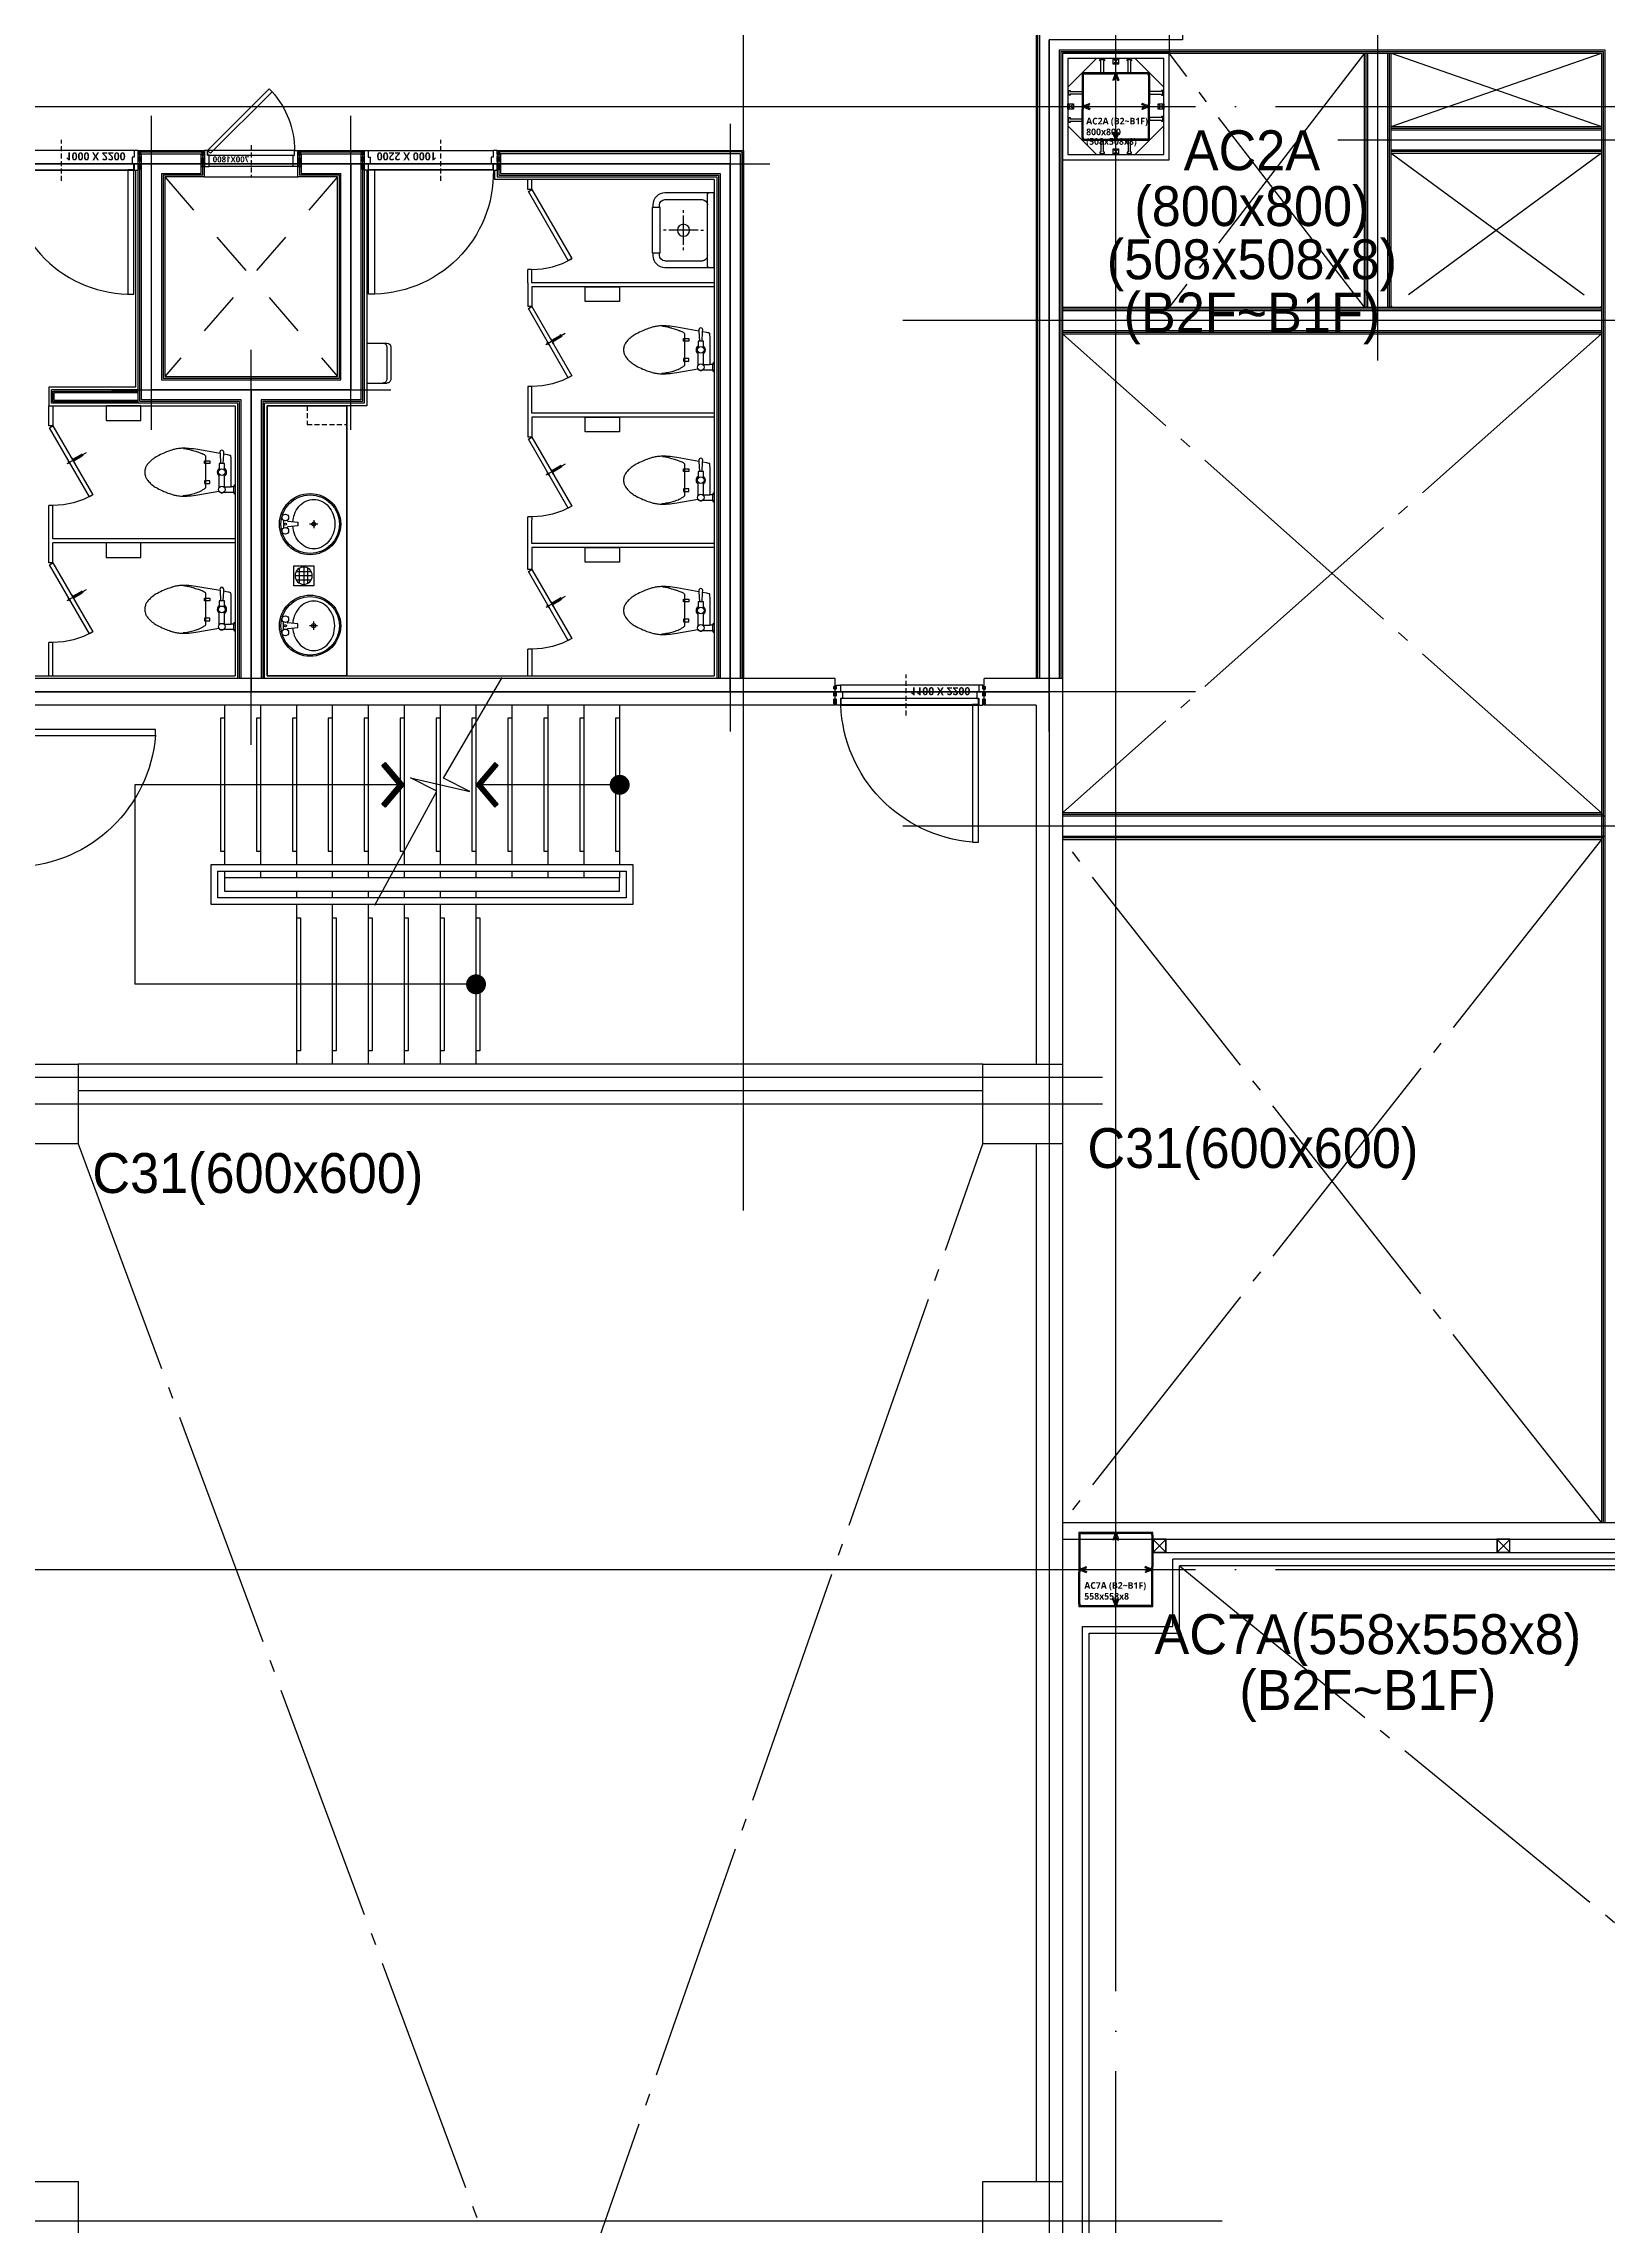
# Model space of a CAD drawing. Header units: millimetres. Extents: x -47382 to 204618, y -51045 to 127155.
# Drawn here: x 27940 to 39688, y 35448 to 51844 of the extents above; entities that cross this region are included whole.
import ezdxf
from ezdxf.enums import TextEntityAlignment as Align

# ---------------------------------------------------------------- set-up
doc = ezdxf.new("R2010")
doc.units = ezdxf.units.MM
doc.header["$LTSCALE"] = 300
doc.header["$MEASUREMENT"] = 0
for name, pattern in [('CEN', [62, 60, -1, 0, -1]), ('HID', [2, 1.1, -0.9]), ('HIDDEN2', [0.1875, 0.125, -0.0625]), ('STD_SHAFT', [7.3, 6, -0.5, 0.3, -0.5])]:
    doc.linetypes.add(name, pattern=pattern)
doc.layers.get('0').update_dxf_attribs({"linetype": 'CONTINUOUS'})
doc.layers.get('Defpoints').update_dxf_attribs({"color": 153, "linetype": 'CONTINUOUS'})
doc.layers.add('A-ANNO-NPLT', color=129, linetype='CONTINUOUS', plot=False)
doc.layers.add('Defpoint', color=161, linetype='CONTINUOUS', plot=False)
for name, color, linetype in [('A-CEN', 1, 'CEN'), ('A-DOOR', 4, 'CONTINUOUS'), ('A-DOOR-JAMB', 4, 'CONTINUOUS'), ('A-DOOR-SILL', 8, 'CONTINUOUS'), ('A-DOOR-SWING', 8, 'CONTINUOUS'), ('A-FIN-TYP1', 6, 'CONTINUOUS'), ('A-FLOR-FLIN-TYP2', 8, 'CONTINUOUS'), ('A-FLOR-OPEN-BELO', 6, 'STD_SHAFT'), ('A-FLOR-PANL', 6, 'CONTINUOUS'), ('A-FLOR-STRA-ETC', 7, 'CONTINUOUS'), ('A-FLOR-STRA-MAIN', 4, 'CONTINUOUS'), ('A-FLOR-STRA-SUB', 9, 'CONTINUOUS'), ('A-FLOR-TOIL-PFIX', 9, 'CONTINUOUS'), ('A-FLOR-TOIL-SPCL', 6, 'CONTINUOUS'), ('A-FLOR-TOIL-WALL', 6, 'CONTINUOUS'), ('A-PS-HID', 5, 'HID'), ('A-ST-AXIS-CEN', 252, 'CEN'), ('A-ST-COL', 2, 'CONTINUOUS'), ('A-ST-CONC', 2, 'CONTINUOUS'), ('A-WALL-DRY1', 7, 'CONTINUOUS'), ('Bound', 9, 'CONTINUOUS'), ('XREF-PLAN$0$A-STEEL', 7, 'CONTINUOUS'), ('갈바륨 V-115', 141, 'CONTINUOUS'), ('저온단열', 160, 'CONTINUOUS')]:
    doc.layers.add(name, color=color, linetype=linetype)
doc.layers.add('보조근', color=7, linetype='CONTINUOUS', lineweight=0)
doc.styles.add('SH_대대리576', font='NanumGothicBold.ttf')
doc.styles.add('SHP-나눔bo', font='')
doc.styles.add('돋움', font='')
doc.styles.get('SHP-나눔bo').set_extended_font_data('NanumGothic', bold=True)
doc.styles.get('돋움').set_extended_font_data('Dotum')

# ---------------------------------------------------------------- blocks, each defined once
blk = doc.blocks.new('A$C0A4A5EFC')
at = {"layer": 'A-FLOR-TOIL-WALL'}
for p, q in [((203, 50, 0), (287, 195, 0)), ((268, 183, 0), (266, 181, 0)), ((266, 181, 0), (285, 170, 0)), ((268, 183, 0), (270, 184, 0)), ((286, 172, 0), (268, 183, 0)), ((286, 175, 0), (270, 184, 0)), ((286, 172, 0), (285, 170, 0)), ((286, 172, 0), (286, 175, 0)), ((213, 81, 0), (218, 89, 0)), ((213, 81, 0), (225, 74, 0)), ((218, 89, 0), (230, 82, 0)), ((220, 88, 0), (223, 94, 0)), ((221, 94, 0), (254, 152, 0)), ((221, 94, 0), (233, 88, 0)), ((225, 74, 0), (230, 82, 0)), ((229, 83, 0), (232, 88, 0)), ((233, 88, 0), (266, 145, 0)), ((242, 159, 0), (242, 160, 0)), ((242, 160, 0), (279, 139, 0)), ((242, 159, 0), (279, 138, 0)), ((279, 138, 0), (279, 139, 0))]:
    blk.add_line(p, q, dxfattribs=at)
at = {"layer": 'A-FLOR-TOIL-WALL', "elevation": 0}
blk.add_lwpolyline([(0, 300), (520, 0), (535, 26), (15, 326)], close=True, dxfattribs=at)
at = {"layer": 'A-FLOR-TOIL-WALL'}
blk.add_arc((0, 300, 0), 600, 330, 0, dxfattribs=at)
blk = doc.blocks.new('A$C693F5FA5')
at = {"layer": 'A-FLOR-TOIL-PFIX'}
for p, q in [((50, 370), (50, 90)), ((110, 410), (90, 410)), ((110, 405), (110, 460)), ((450, 405), (110, 405)), ((280, 360), (280, 380)), ((280, 120), (280, 340)), ((450, 460), (450, 405)), ((470, 410), (450, 410)), ((510, 370), (510, 90)), ((150, 230), (130, 230)), ((390, 230), (170, 230)), ((430, 230), (410, 230)), ((550, 50), (10, 50)), ((280, 100), (280, 80))]:
    blk.add_line(p, q, dxfattribs=at)
blk.add_lwpolyline([(560, 0), (0, 0), (0, 370, -0.414214), (90, 460), (110, 460), (110, 465), (450, 465), (450, 460), (470, 460, -0.414214), (560, 370)], format="xyb", close=True, dxfattribs=at)
blk.add_circle((280, 230), 45, dxfattribs=at)
for centre, radius, start, end in [((90, 370), 40, 90, 180), ((470, 370), 40, 0, 90), ((10, 40), 10, 90, 180), ((90, 90), 40, 180, 270), ((470, 90), 40, 270, 0), ((550, 40), 10, 0, 90)]:
    blk.add_arc(centre, radius, start, end, dxfattribs=at)
blk = doc.blocks.new('XR-평면도$0$8F-PLAN$0$arrow2')
at = {"color": 8}
blk.add_lwpolyline([(-0.002, 0.87), (0.738, 0), (-0.002, -0.87), (0.15, -1), (1, 0), (0.15, 1)], close=True, dxfattribs=at)
for points in [[(-0.002, 0.87), (0.15, 1), (0.738, 0), (1, 0)], [(0.738, 0), (1, 0), (-0.002, -0.87), (0.15, -1)]]:
    blk.add_solid(points, dxfattribs=at)
blk = doc.blocks.new('A$C0e376f74')
at = {"layer": 'A-ANNO-NPLT', "linetype": 'HIDDEN2'}
for p, q in [((525, 230), (525, -80)), ((-20, 140), (-20, 10)), ((0, 140), (-20, 140)), ((0, 120), (-20, 120)), ((0, 30), (-20, 30)), ((0, 10), (-20, 10)), ((-10, 140), (-10, 10)), ((0, 140), (0, 10)), ((1100, 140), (1120, 140)), ((1100, 140), (1100, 10)), ((1100, 120), (1120, 120)), ((1100, 30), (1120, 30)), ((1100, 10), (1120, 10)), ((1110, 140), (1110, 10)), ((1120, 140), (1120, 10))]:
    blk.add_line(p, q, dxfattribs=at)
at = {"layer": 'A-ANNO-NPLT', "linetype": 'ByBlock'}
blk.add_lwpolyline([(1067, 102), (33, 102), (33, 147), (1067, 147)], close=True, dxfattribs=at)
at = {"layer": 'A-DOOR', "linetype": 'ByBlock'}
blk.add_lwpolyline([(1067, 1181), (1067, 147), (1022, 147), (1022, 1181)], close=True, dxfattribs=at)
at = {"layer": 'A-DOOR-JAMB'}
for points in [[(0, 20), (0, 0), (30, 0), (30, 50), (45, 50), (45, 100), (30, 100), (30, 150), (0, 150), (0, 130)], [(1100, 20), (1100, 0), (1070, 0), (1070, 50), (1055, 50), (1055, 100), (1070, 100), (1070, 150), (1100, 150), (1100, 130)]]:
    blk.add_lwpolyline(points, dxfattribs=at)
at = {"layer": 'A-DOOR-SILL'}
for p, q in [((30, 150), (1070, 150)), ((1070, 0), (30, 0))]:
    blk.add_line(p, q, dxfattribs=at)
at = {"layer": 'A-DOOR-SWING'}
blk.add_arc((1107, 109), 1075, 94.5299, 177.8035, dxfattribs=at)
at = {"layer": 'A-ANNO-NPLT', "linetype": 'ByBlock', "style": 'SHP-나눔bo'}
blk.add_text('1100 X 2200', height=60, dxfattribs=at).set_placement((781, 16), align=Align.CENTER)
blk = doc.blocks.new('A$Ce0defec1')
at = {"layer": 'A-ANNO-NPLT', "linetype": 'HIDDEN2'}
for p, q in [((-120, 720), (-120, 700)), ((-120, 720), (0, 720)), ((-120, 710), (0, 710)), ((-120, 700), (0, 700)), ((-110, 720), (-110, 700)), ((-20, 720), (-20, 700)), ((0, 720), (0, 700)), ((-160, 350), (78, 350)), ((-120, 0), (-120, -20)), ((-120, 0), (0, 0)), ((-110, 0), (-110, -20)), ((-20, 0), (-20, -20)), ((0, 0), (0, -20)), ((-120, -10), (0, -10)), ((-120, -20), (0, -20))]:
    blk.add_line(p, q, dxfattribs=at)
at = {"layer": 'A-ANNO-NPLT', "linetype": 'ByBlock'}
blk.add_lwpolyline([(-120, 677), (-85, 677), (-85, 23), (-120, 23)], close=True, dxfattribs=at)
at = {"layer": 'A-DOOR', "linetype": 'ByBlock'}
for p, q in [((-582, 215), (-120, 677)), ((-120, 677), (-120, 700)), ((-120, 700), (0, 700)), ((-120, 677), (-98, 655)), ((-85, 677), (-120, 677)), ((-85, 665), (-85, 677)), ((0, 665), (-85, 665)), ((0, 700), (0, 665)), ((-561, 192), (-98, 655))]:
    blk.add_line(p, q, dxfattribs=at)
blk.add_lwpolyline([(-582, 215), (-561, 192)], dxfattribs=at)
at = {"layer": 'A-DOOR-JAMB'}
for p, q in [((-85, 23), (-120, 23)), ((-120, 23), (-120, 0)), ((-110, 0), (0, 0)), ((-85, 35), (-85, 23)), ((0, 35), (-85, 35)), ((0, 0), (0, 35))]:
    blk.add_line(p, q, dxfattribs=at)
at = {"layer": 'A-DOOR-SILL'}
blk.add_line((0, 18), (0, 665), dxfattribs=at)
at = {"layer": 'A-DOOR-SWING'}
blk.add_arc((-117, 691), 668, 228.3916, 269.7655, dxfattribs=at)
at = {"layer": 'A-ANNO-NPLT', "linetype": 'ByBlock', "style": 'SHP-나눔bo'}
blk.add_text('700X1800', height=45, rotation=90, dxfattribs=at).set_placement((-30, 502), align=Align.CENTER)
blk = doc.blocks.new('G$C1877E48B')
at = {"layer": 'A-FLOR-TOIL-PFIX'}
for p, q in [((0, 150), (0, 0)), ((150, 150), (0, 150)), ((0, 0), (150, 0)), ((140, 75), (10, 75)), ((19, 107), (131, 107)), ((19, 43), (131, 43)), ((43, 131), (43, 19)), ((75, 10), (75, 140)), ((107, 131), (107, 19)), ((150, 0), (150, 150))]:
    blk.add_line(p, q, dxfattribs=at)
blk.add_circle((75, 75), 64.7, dxfattribs=at)
blk = doc.blocks.new('A$C565F2A7F')
at = {"layer": 'A-FLOR-TOIL-PFIX'}
for p, q in [((65, 220), (180, 220)), ((115, 230), (95, 230)), ((95, 230), (95, 190)), ((95, 190), (115, 190)), ((115, 190), (115, 230)), ((180, 220), (295, 220)), ((245, 190), (245, 230)), ((245, 230), (265, 230)), ((265, 190), (245, 190)), ((265, 230), (265, 190)), ((85, 0), (15, 0)), ((30, 10), (70, 10)), ((65, 120), (165, 120)), ((65, 80), (165, 80)), ((70, 85), (70, 31)), ((245, 120), (195, 120)), ((195, 80), (245, 80)), ((245, 80), (245, 120))]:
    blk.add_line(p, q, dxfattribs=at)
for points in [[(85, 0), (80, 10), (70, 10), (70, 31, 0.018932), (105, 30), (180, 30), (255, 30, 0.024922), (301, 32, 0.25497), (305, 35, 0.056948), (307, 39, 0.016043), (310, 55), (316, 86), (330, 85, 1.060552), (330, 115), (321, 114), (350, 280, 0.022182), (359, 348, 0.0294), (360, 400, 0.029565), (357, 436, 0.035314), (350, 465, 0.006976), (346, 477, 0.004694), (340, 495, 0.019426), (324, 536, 0.015468), (300, 585, 0.040875), (281, 615, 0.036447), (255, 645, 0.04843), (231, 665, 0.068612), (210, 675, 0.037226), (195, 679, 0.041311), (180, 680, 0.041311), (166, 679, 0.037226), (150, 675, 0.068612), (130, 665, 0.04843), (105, 645, 0.036447), (79, 615, 0.040875), (60, 585, 0.015468), (36, 536, 0.019426), (20, 495, 0.004694), (14, 477, 0.006976), (10, 465, 0.035314), (4, 436, 0.029565), (0, 400, 0.0294), (2, 348, 0.022182), (10, 280), (38, 122, 0.455372), (30, 85), (30, 10), (20, 10), (15, 0)], [(245, 90), (316, 86, 1.060552)]]:
    blk.add_lwpolyline(points, format="xyb", dxfattribs=at)
blk.add_lwpolyline([(321, 114), (245, 110)], dxfattribs=at)
for centre in [(50, 100), (180, 100)]:
    blk.add_circle(centre, 25, dxfattribs=at)
for centre, radius, start, end in [((341, 418), 337, 184.3987, 191.6565), ((597, 471), 599, 191.6565, 195.9454), ((-454, 544), 828, 344.0546, 346.4166), ((113, 407), 244, 346.4166, 355.6013), ((246, 371), 234, 195.9454, 202.8053), ((309, 397), 303, 202.8053, 206.5651), ((463, 474), 475, 206.5651, 209.5675), ((202, 326), 174, 209.5675, 216.8699), ((65, 224), 3.54, 216.8699, 270), ((295, 232), 12.3, 270, 315), ((265, 262), 54.8, 315, 335.9278), ((49, 359), 291, 335.9278, 339.444), ((-206, 454), 564, 339.444, 341.9714), ((-682, 609), 1064, 341.9714, 344.0546), ((180, 100), 35, 34.8499, 145.1501), ((180, 100), 35, 214.8499, 325.1501)]:
    blk.add_arc(centre, radius, start, end, dxfattribs=at)
blk = doc.blocks.new('핸드드라이어')
at = {"layer": 'A-FLOR-TOIL-SPCL'}
for p, q in [((-141, 83), (-141, -67)), ((-141, 83), (159, 83)), ((159, 83), (159, -67)), ((-111, -67), (129, -67)), ((-111, -97), (129, -97))]:
    blk.add_line(p, q, dxfattribs=at)
for centre, start, end in [((-111, -37), 180, 270), ((-111, -67), 180, 270), ((129, -37), 270, 0), ((129, -67), 270, 0)]:
    blk.add_arc(centre, 30, start, end, dxfattribs=at)
blk = doc.blocks.new('XREF-PLAN$0$각-100X100')
at = {"layer": 'XREF-PLAN$0$A-STEEL', "color": 1}
for p, q in [((-47.7, -47.7), (47.7, 47.7)), ((-47.7, 47.7), (47.7, -47.7))]:
    blk.add_line(p, q, dxfattribs=at)
at = {"layer": 'XREF-PLAN$0$A-STEEL'}
blk.add_lwpolyline([(-50, -50), (50, -50), (50, 50), (-50, 50)], close=True, dxfattribs=at)
at = {"layer": 'XREF-PLAN$0$A-STEEL', "color": 8}
blk.add_lwpolyline([(-47.7, -47.7), (47.7, -47.7), (47.7, 47.7), (-47.7, 47.7)], close=True, dxfattribs=at)
blk = doc.blocks.new('G$C718DDBFA')
at = {"layer": 'A-ANNO-NPLT', "linetype": 'HIDDEN2'}
for p, q in [((941, 1040), (1071, 1040)), ((941, 1020), (941, 1040)), ((941, 1030), (1071, 1030)), ((941, 1020), (1071, 1020)), ((961, 1020), (961, 1040)), ((1051, 1020), (1051, 1040)), ((1071, 1020), (1071, 1040)), ((851, 595), (1161, 595)), ((941, 20), (941, 0)), ((941, 20), (1071, 20)), ((941, 10), (1071, 10)), ((941, 0), (1071, 0)), ((961, 20), (961, 0)), ((1051, 20), (1051, 0)), ((1071, 20), (1071, 0))]:
    blk.add_line(p, q, dxfattribs=at)
at = {"layer": 'A-ANNO-NPLT', "linetype": 'ByBlock'}
blk.add_lwpolyline([(979, 53), (979, 987), (934, 987), (934, 53)], close=True, dxfattribs=at)
at = {"layer": 'A-DOOR', "linetype": 'ByBlock'}
blk.add_lwpolyline([(0, 53), (934, 53), (934, 98), (0, 98)], close=True, dxfattribs=at)
at = {"layer": 'A-DOOR-JAMB'}
for points in [[(1061, 1020), (1081, 1020), (1081, 990), (1031, 990), (1031, 975), (981, 975), (981, 990), (931, 990), (931, 1020), (951, 1020)], [(1061, 20), (1081, 20), (1081, 50), (1031, 50), (1031, 65), (981, 65), (981, 50), (931, 50), (931, 20), (951, 20)]]:
    blk.add_lwpolyline(points, dxfattribs=at)
at = {"layer": 'A-DOOR-SILL'}
for p, q in [((931, 990), (931, 50)), ((1081, 50), (1081, 990))]:
    blk.add_line(p, q, dxfattribs=at)
at = {"layer": 'A-DOOR-SWING'}
blk.add_arc((915, 76), 915, 88.9585, 181.4096, dxfattribs=at)
at = {"layer": 'A-ANNO-NPLT', "linetype": 'ByBlock', "style": 'SHP-나눔bo', "text_generation_flag": 4}
blk.add_text('1000 X 2200', height=60, rotation=270, dxfattribs=at).set_placement((1066, 339), align=Align.CENTER)
blk = doc.blocks.new('AC7A(b2~b1f)')
at = {"layer": 'A-ST-COL'}
for p, q in [((20, 558), (20, 319)), ((28, 558), (28, 319)), ((40, 578), (279, 578)), ((40, 570), (279, 570)), ((290, 554), (277, 523)), ((285, 520), (277, 523)), ((298, 551), (285, 520)), ((300, 551), (313, 520)), ((308, 554), (321, 523)), ((313, 520), (321, 523)), ((558, 578), (319, 578)), ((558, 570), (319, 570)), ((570, 558), (570, 319)), ((578, 558), (578, 319)), ((20, 40), (20, 279)), ((28, 40), (28, 279)), ((44, 308), (75, 321)), ((44, 290), (75, 277)), ((47, 300), (78, 313)), ((47, 298), (78, 285)), ((78, 313), (75, 321)), ((78, 285), (75, 277)), ((520, 313), (523, 321)), ((551, 300), (520, 313)), ((551, 298), (520, 285)), ((520, 285), (523, 277)), ((554, 308), (523, 321)), ((554, 290), (523, 277)), ((570, 40), (570, 279)), ((578, 40), (578, 279)), ((40, 28), (279, 28)), ((40, 20), (279, 20)), ((285, 78), (277, 75)), ((290, 44), (277, 75)), ((298, 47), (285, 78)), ((300, 47), (313, 78)), ((308, 44), (321, 75)), ((313, 78), (321, 75)), ((558, 28), (319, 28)), ((558, 20), (319, 20))]:
    blk.add_line(p, q, dxfattribs=at)
for centre, radius, start, end in [((40, 558), 20, 90, 180), ((40, 558), 12, 90, 180), ((279, 558), 20, 340, 90), ((279, 558), 12, 340, 90), ((319, 558), 20, 90, 200), ((319, 558), 12, 90, 200), ((558, 558), 20, 0, 90), ((558, 558), 12, 0, 90), ((40, 319), 20, 180, 290), ((40, 279), 20, 70, 180), ((40, 319), 12, 180, 290), ((40, 279), 12, 70, 180), ((558, 319), 20, 250, 0), ((558, 279), 20, 0, 110), ((558, 319), 12, 250, 0), ((558, 279), 12, 0, 110), ((40, 40), 20, 180, 270), ((40, 40), 12, 180, 270), ((279, 40), 20, 270, 20), ((279, 40), 12, 270, 20), ((319, 40), 20, 160, 270), ((319, 40), 12, 160, 270), ((558, 40), 20, 270, 0), ((558, 40), 12, 270, 0)]:
    blk.add_arc(centre, radius, start, end, dxfattribs=at)
at = {"layer": 'Bound', "color": 9, "linetype": 'Continuous'}
for p, q in [((578, 578), (20, 578)), ((20, 578), (20, 20)), ((578, 20), (578, 578)), ((20, 20), (578, 20))]:
    blk.add_line(p, q, dxfattribs=at)
at = {"layer": 'Defpoint'}
for p, q in [((299, 0), (299, 598)), ((0, 299), (598, 299))]:
    blk.add_line(p, q, dxfattribs=at)
at = {"layer": 'Defpoint', "linetype": 'Continuous', "style": 'SH_대대리576'}
for s, p in [('AC7A (B2~B1F)', (62, 179)), ('558x558x8', (62, 98))]:
    blk.add_text(s, height=50, dxfattribs=at).set_placement(p, align=Align.MIDDLE_LEFT)
blk = doc.blocks.new('xbar')
at = {"layer": 'Defpoints'}
blk.add_lwpolyline([(-21, 21), (21, 21), (21, -21), (-21, -21)], close=True, dxfattribs=at)
at = {"layer": '보조근'}
for p, q in [((-21, -21), (21, 21)), ((-21, 21), (21, -21))]:
    blk.add_line(p, q, dxfattribs=at)
blk = doc.blocks.new('AC2A(b2~b1f)')
for points in [[(760, 760), (40, 760), (40, 40), (760, 40)], [(288, 744), (280, 744), (280, 754), (315, 754), (315, 744), (307, 744), (307, 654), (288, 654)], [(492, 744), (484, 744), (484, 754), (519, 754), (519, 744), (511, 744), (511, 654), (492, 654)], [(56, 492), (56, 484), (46, 484), (46, 520), (56, 520), (56, 512), (146, 512), (146, 492)], [(744, 492), (744, 484), (754, 484), (754, 520), (744, 520), (744, 512), (654, 512), (654, 492)], [(56, 288), (56, 280), (46, 280), (46, 316), (56, 316), (56, 308), (146, 308), (146, 288)], [(744, 298), (744, 290), (754, 290), (754, 325), (744, 325), (744, 317), (654, 317), (654, 298)], [(288, 56), (280, 56), (280, 46), (315, 46), (315, 56), (307, 56), (307, 146), (288, 146)], [(492, 56), (484, 56), (484, 46), (519, 46), (519, 56), (511, 56), (511, 146), (492, 146)]]:
    blk.add_lwpolyline(points, close=True)
for points in [[(254, 760), (40, 546)], [(546, 760), (760, 546)], [(254, 40), (40, 254)], [(546, 40), (760, 254)]]:
    blk.add_lwpolyline(points)
at = {"layer": 'A-ST-COL'}
for p, q in [((146, 634), (146, 420)), ((154, 634), (154, 420)), ((166, 654), (380, 654)), ((166, 646), (380, 646)), ((391, 630), (378, 599)), ((386, 596), (378, 599)), ((399, 627), (386, 596)), ((401, 627), (414, 596)), ((409, 630), (422, 599)), ((414, 596), (422, 599)), ((634, 654), (420, 654)), ((634, 646), (420, 646)), ((646, 634), (646, 420)), ((654, 634), (654, 420)), ((146, 166), (146, 380)), ((154, 166), (154, 380)), ((170, 409), (201, 422)), ((170, 391), (201, 378)), ((173, 401), (204, 414)), ((173, 399), (204, 386)), ((204, 414), (201, 422)), ((204, 386), (201, 378)), ((596, 414), (599, 422)), ((627, 401), (596, 414)), ((627, 399), (596, 386)), ((596, 386), (599, 378)), ((630, 409), (599, 422)), ((630, 391), (599, 378)), ((646, 166), (646, 380)), ((654, 166), (654, 380)), ((386, 204), (378, 201)), ((391, 170), (378, 201)), ((399, 173), (386, 204)), ((401, 173), (414, 204)), ((409, 170), (422, 201)), ((414, 204), (422, 201)), ((166, 154), (380, 154)), ((166, 146), (380, 146)), ((634, 154), (420, 154)), ((634, 146), (420, 146))]:
    blk.add_line(p, q, dxfattribs=at)
blk.add_lwpolyline([(800, 800), (0, 800), (0, 0), (800, 0)], close=True, dxfattribs=at)
for centre, radius, start, end in [((166, 634), 20, 90, 180), ((166, 634), 12, 90, 180), ((380, 634), 20, 340, 90), ((380, 634), 12, 340, 90), ((420, 634), 20, 90, 200), ((420, 634), 12, 90, 200), ((634, 634), 20, 0, 90), ((634, 634), 12, 0, 90), ((166, 420), 20, 180, 290), ((166, 380), 20, 70, 180), ((166, 420), 12, 180, 290), ((166, 380), 12, 70, 180), ((634, 420), 20, 250, 0), ((634, 380), 20, 0, 110), ((634, 420), 12, 250, 0), ((634, 380), 12, 0, 110), ((166, 166), 20, 180, 270), ((166, 166), 12, 180, 270), ((380, 166), 20, 270, 20), ((380, 166), 12, 270, 20), ((420, 166), 20, 160, 270), ((420, 166), 12, 160, 270), ((634, 166), 20, 270, 0), ((634, 166), 12, 270, 0)]:
    blk.add_arc(centre, radius, start, end, dxfattribs=at)
at = {"layer": 'Bound', "color": 9, "linetype": 'Continuous'}
for p, q in [((654, 654), (146, 654)), ((146, 654), (146, 146)), ((654, 146), (654, 654)), ((146, 146), (654, 146))]:
    blk.add_line(p, q, dxfattribs=at)
at = {"layer": 'Defpoint'}
for p, q in [((400, 126), (400, 674)), ((400, 174), (400, 626)), ((126, 400), (674, 400)), ((174, 400), (626, 400))]:
    blk.add_line(p, q, dxfattribs=at)
at = {"layer": '보조근', "rotation": 89.99999999999937}
for p in [(400, 739), (61, 400), (739, 400), (400, 61)]:
    blk.add_blockref('xbar', p, dxfattribs=at)
at = {"layer": 'Defpoint', "linetype": 'Continuous', "style": 'SH_대대리576'}
for s, p in [('AC2A (B2~B1F)', (177, 290)), ('800x800', (177, 209)), ('(508x508x8)', (177, 137))]:
    blk.add_text(s, height=50, dxfattribs=at).set_placement(p, align=Align.MIDDLE_LEFT)
blk = doc.blocks.new('ACT 지하2층구조평면도')
at = {"layer": 'A-ST-COL'}
for points in [[(74982, 95216), (75582, 95216), (75582, 94616), (74982, 94616), (74982, 95216)], [(82382, 95216), (82982, 95216), (82982, 94616), (82382, 94616), (82382, 95216)], [(74982, 86816), (75582, 86816), (75582, 86216), (74982, 86216), (74982, 86816)], [(82382, 86816), (82982, 86816), (82982, 86216), (82382, 86216), (82382, 86816)]]:
    blk.add_lwpolyline(points, dxfattribs=at)
for name, p in [('AC2A(b2~b1f)', (82982, 102016)), ('AC7A(b2~b1f)', (83083, 91117))]:
    blk.add_blockref(name, p)

msp = doc.modelspace()

# ---------------------------------------------------------------- linework, layer by layer
at = {"layer": 'A-CEN'}
for p, q in [((37970, 49461), (37970, 52206)), ((35500, 46671), (35500, 51871)), ((28750, 48941), (28750, 51301)), ((30250, 48941), (30250, 51301)), ((33100, 51241), (33100, 46671)), ((37670, 51121), (40050, 51121)), ((25600, 50941), (33400, 50941)), ((40750, 49761), (34400, 49761)), ((29500, 46571), (29500, 49541)), ((28450, 49241), (30550, 49241)), ((35500, 47371), (35500, 17971)), ((36600, 46971), (19000, 46971)), ((40750, 45961), (34400, 45961)), ((35900, 44071), (25100, 44071))]:
    msp.add_line(p, q, dxfattribs=at)
at = {"layer": 'A-FIN-TYP1'}
for p, q in [((30370, 50891), (30370, 49121)), ((31330, 50891), (31330, 50821)), ((32980, 50821), (31330, 50821)), ((32980, 50821), (32980, 47091)), ((29380, 49121), (29380, 47091)), ((30370, 49121), (29620, 49121)), ((29620, 49121), (29620, 47091)), ((26020, 47091), (29380, 47091)), ((29620, 47091), (32980, 47091))]:
    msp.add_line(p, q, dxfattribs=at)
msp.add_lwpolyline([(28630, 50891), (28630, 49261), (27980, 49261), (27980, 49121), (29380, 49121)], dxfattribs=at)
at = {"layer": 'A-FLOR-FLIN-TYP2'}
for p, q in [((36400, 54871), (36400, 51771)), ((29150, 50841), (29850, 50841)), ((36379, 40500), (46646, 40500))]:
    msp.add_line(p, q, dxfattribs=at)
at = {"layer": 'A-FLOR-OPEN-BELO'}
for p, q in [((37870, 49861), (36400, 51771)), ((37870, 51771), (36400, 49861)), ((38070, 51221), (39650, 51771)), ((38070, 51771), (39650, 51221)), ((38070, 51021), (39650, 49861)), ((39650, 51021), (38070, 49861)), ((39650, 46061), (35600, 49661)), ((39650, 49661), (35600, 46061)), ((39650, 45861), (35600, 40725)), ((39650, 40725), (35600, 45861)), ((28200, 24171), (35000, 43571)), ((28200, 43571), (35400, 24171)), ((36479, 40400), (75950, 8021))]:
    msp.add_line(p, q, dxfattribs=at)
at = {"layer": 'A-FLOR-PANL'}
for p, q in [((35600, 40725), (46646, 40725)), ((35600, 40600), (46646, 40600))]:
    msp.add_line(p, q, dxfattribs=at)
at = {"layer": 'A-FLOR-STRA-ETC'}
for p, q in [((30650, 46271), (28625, 46271)), ((28625, 46271), (28625, 44771)), ((32270, 46271), (31190, 46271)), ((31190, 44771), (28625, 44771))]:
    msp.add_line(p, q, dxfattribs=at)
msp.add_lwpolyline([(30431, 45366), (30897, 46222), (30697, 46323), (31143, 46220), (30947, 46320), (31388, 47079)], dxfattribs=at)
at = {"layer": 'A-FLOR-STRA-ETC', "const_width": 75}
for points in [[(32308, 46271, -1), (32233, 46271, -1)], [(31228, 44771, -1), (31153, 44771, -1)]]:
    msp.add_lwpolyline(points, format="xyb", close=True, dxfattribs=at)
at = {"layer": 'A-FLOR-STRA-MAIN'}
for p, q in [((29300, 46871), (29300, 45671)), ((29570, 46871), (29570, 45671)), ((29840, 46871), (29840, 45671)), ((30110, 46871), (30110, 45671)), ((30380, 46871), (30380, 45671)), ((30650, 46871), (30650, 45671)), ((30920, 46871), (30920, 45671)), ((31190, 46871), (31190, 45671)), ((31460, 46871), (31460, 45671)), ((31730, 46871), (31730, 45671)), ((32000, 46871), (32000, 45671)), ((32270, 46871), (32270, 45671)), ((29300, 45621), (29300, 45571)), ((29570, 45621), (29570, 45571)), ((29840, 45621), (29840, 45571)), ((30110, 45621), (30110, 45571)), ((30380, 45621), (30380, 45571)), ((30650, 45621), (30650, 45571)), ((30920, 45621), (30920, 45571)), ((31190, 45621), (31190, 45571)), ((31460, 45621), (31460, 45571)), ((31730, 45621), (31730, 45571)), ((32000, 45621), (32000, 45571)), ((32270, 45621), (32270, 45571)), ((29840, 45471), (29840, 45421)), ((30110, 45471), (30110, 45421)), ((30380, 45471), (30380, 45421)), ((30650, 45471), (30650, 45421)), ((30920, 45471), (30920, 45421)), ((31190, 45471), (31190, 45421)), ((29840, 45371), (29840, 44171)), ((30110, 45371), (30110, 44171)), ((30380, 45371), (30380, 44171)), ((30650, 45371), (30650, 44171)), ((30920, 45371), (30920, 44171)), ((31190, 45371), (31190, 44171))]:
    msp.add_line(p, q, dxfattribs=at)
msp.add_lwpolyline([(32270, 45471), (32270, 45571), (29300, 45571), (29300, 45471)], close=True, dxfattribs=at)
at = {"layer": 'A-FLOR-STRA-SUB', "color": 250}
for points in [[(29300, 46771), (29270, 46771), (29270, 45771), (29300, 45771)], [(29570, 46771), (29540, 46771), (29540, 45771), (29570, 45771)], [(29840, 46771), (29810, 46771), (29810, 45771), (29840, 45771)], [(30110, 46771), (30080, 46771), (30080, 45771), (30110, 45771)], [(30380, 46771), (30350, 46771), (30350, 45771), (30380, 45771)], [(30650, 46771), (30620, 46771), (30620, 45771), (30650, 45771)], [(30920, 46771), (30890, 46771), (30890, 45771), (30920, 45771)], [(31190, 46771), (31160, 46771), (31160, 45771), (31190, 45771)], [(31460, 46771), (31430, 46771), (31430, 45771), (31460, 45771)], [(31730, 46771), (31700, 46771), (31700, 45771), (31730, 45771)], [(32000, 46771), (31970, 46771), (31970, 45771), (32000, 45771)], [(32270, 46771), (32240, 46771), (32240, 45771), (32270, 45771)], [(29840, 45271), (29870, 45271), (29870, 44271), (29840, 44271)], [(30110, 45271), (30140, 45271), (30140, 44271), (30110, 44271)], [(30380, 45271), (30410, 45271), (30410, 44271), (30380, 44271)], [(30650, 45271), (30680, 45271), (30680, 44271), (30650, 44271)], [(30920, 45271), (30950, 45271), (30950, 44271), (30920, 44271)], [(31190, 45271), (31220, 45271), (31220, 44271), (31190, 44271)]]:
    msp.add_lwpolyline(points, dxfattribs=at)
at = {"layer": 'A-FLOR-STRA-SUB'}
for points in [[(32370, 45671), (32370, 45371), (29200, 45371), (29200, 45671)], [(32320, 45621), (32320, 45421), (29250, 45421), (29250, 45621)]]:
    msp.add_lwpolyline(points, close=True, dxfattribs=at)
at = {"layer": 'A-FLOR-TOIL-PFIX'}
for p, q in [((29743, 48261), (29743, 48202)), ((29771, 48261), (29771, 48258)), ((29771, 48205), (29771, 48202)), ((29776, 48253), (29852, 48245)), ((29852, 48217), (29776, 48210)), ((29852, 48245), (29852, 48217)), ((30001, 48231), (29939, 48231)), ((29971, 48262), (29971, 48200)), ((29743, 47437), (29743, 47496)), ((29771, 47493), (29771, 47496)), ((29771, 47437), (29771, 47440)), ((29852, 47481), (29775, 47488)), ((29775, 47445), (29852, 47453)), ((29852, 47453), (29852, 47481)), ((30000, 47466), (29938, 47466)), ((29970, 47436), (29970, 47498))]:
    msp.add_line(p, q, dxfattribs=at)
for points in [[(32270, 50016), (32270, 49906), (32010, 49906), (32010, 50016)], [(28670, 49011), (28670, 49121), (28410, 49121), (28410, 49011)], [(30220, 49121), (30220, 47091), (29620, 47091), (29620, 49121)], [(32270, 49036), (32270, 48926), (32010, 48926), (32010, 49036)], [(28670, 47981), (28670, 48091), (28410, 48091), (28410, 47981)], [(32270, 48056), (32270, 47946), (32010, 47946), (32010, 48056)]]:
    msp.add_lwpolyline(points, close=True, dxfattribs=at)
msp.add_lwpolyline([(29620, 47091), (30220, 47091), (30220, 49121), (29620, 49121)], dxfattribs=at)
for points in [[(29813, 48249, -0.064435), (29825, 48304, -0.091719), (29859, 48363, -0.103599), (29912, 48404, -0.113912), (29971, 48417, -0.113912), (30030, 48404, -0.103599), (30082, 48363, -0.091719), (30116, 48304, -0.084785), (30129, 48231, -0.084785), (30116, 48159, -0.091719), (30082, 48100, -0.103599), (30030, 48059, -0.113912), (29971, 48045, -0.113912), (29912, 48059, -0.103599), (29859, 48100, -0.091719), (29825, 48159, -0.064435), (29813, 48214, -0.084785)], [(29813, 47449, 0.064435), (29824, 47394, 0.091719), (29858, 47335, 0.103599), (29911, 47294, 0.113912), (29970, 47281, 0.113912), (30029, 47294, 0.103599), (30082, 47335, 0.091719), (30116, 47394, 0.084785), (30128, 47467, 0.084785), (30116, 47539, 0.091719), (30082, 47598, 0.103599), (30029, 47639, 0.113912), (29970, 47653, 0.113912), (29911, 47639, 0.103599), (29858, 47598, 0.091719), (29824, 47539, 0.064435), (29813, 47484, 0.084785)]]:
    msp.add_lwpolyline(points, format="xyb", dxfattribs=at)
for centre, radius in [((29943, 48231), 230), ((29943, 48231), 220), ((29757, 48281), 25), ((29757, 48181), 25), ((29757, 48231), 8), ((29971, 48231), 15), ((29943, 47467), 230), ((29943, 47467), 220), ((29757, 47517), 25), ((29757, 47417), 25), ((29757, 47467), 8), ((29970, 47467), 15)]:
    msp.add_circle(centre, radius, dxfattribs=at)
for centre, start, end in [((29776, 48258), 180, 264.6091), ((29776, 48205), 95.3909, 180), ((29776, 47493), 180, 264.6091), ((29776, 47440), 95.3909, 180)]:
    msp.add_arc(centre, 5, start, end, dxfattribs=at)
at = {"layer": 'A-FLOR-TOIL-SPCL', "linetype": 'HIDDEN2'}
msp.add_lwpolyline([(29920, 49121), (29920, 48981), (30220, 48981), (30220, 49121), (29920, 49121)], dxfattribs=at)
at = {"layer": 'A-FLOR-TOIL-WALL'}
for p, q in [((31580, 50746), (31580, 50821)), ((31610, 50746), (31610, 50821)), ((31580, 50046), (31580, 50146)), ((31580, 50046), (31580, 49866)), ((31610, 50046), (31610, 50146)), ((32980, 50046), (31610, 50046)), ((31610, 50016), (31610, 49866)), ((32980, 50016), (31610, 50016)), ((31610, 49866), (31580, 49866)), ((31610, 49266), (31580, 49266)), ((31580, 49266), (31580, 48886)), ((31610, 49066), (31610, 49266)), ((27980, 48971), (27980, 49121)), ((28010, 49121), (28010, 48971)), ((32980, 49066), (31610, 49066)), ((32980, 49066), (31610, 49066)), ((32980, 49036), (31610, 49036)), ((31610, 49036), (31610, 48886)), ((28010, 48971), (27980, 48971)), ((31610, 48886), (31580, 48886)), ((27980, 47941), (27980, 48371)), ((28010, 48371), (27980, 48371)), ((28010, 48121), (28010, 48371)), ((31610, 48286), (31580, 48286)), ((31580, 47891), (31580, 48286)), ((31610, 48286), (31610, 48263)), ((31610, 48086), (31610, 48260)), ((29380, 48121), (28010, 48121)), ((28010, 47941), (28010, 48091)), ((29380, 48091), (28010, 48091)), ((32980, 48086), (31610, 48086)), ((32980, 48086), (31610, 48086)), ((31610, 48056), (31610, 47891)), ((32980, 48056), (31610, 48056)), ((28010, 47941), (27980, 47941)), ((31610, 47891), (31580, 47891)), ((27980, 47091), (27980, 47341)), ((28010, 47341), (27980, 47341)), ((28010, 47091), (28010, 47341)), ((31610, 47291), (31580, 47291)), ((31580, 47091), (31580, 47291)), ((31610, 47291), (31610, 47091))]:
    msp.add_line(p, q, dxfattribs=at)
for points in [[(31610, 50746), (31580, 50746)], [(31610, 50146), (31580, 50146)]]:
    msp.add_lwpolyline(points, dxfattribs=at)
msp.add_lwpolyline([(31610, 50746), (31910, 50227), (31884, 50212), (31584, 50731)], close=True, dxfattribs=at)
msp.add_arc((31610, 50746), 600, 270, 300, dxfattribs=at)
at = {"layer": 'A-PS-HID'}
for p, q in [((30150, 50841), (28850, 49341)), ((28850, 50841), (30150, 49341))]:
    msp.add_line(p, q, dxfattribs=at)
at = {"layer": 'A-ST-AXIS-CEN'}
for p, q in [((33200, 43071), (33200, 99371)), ((36000, 0), (36000, 99371)), ((0, 51371), (142000, 51371)), ((35900, 43871), (0, 43871)), ((0, 40371), (142000, 40371)), ((36800, 35471), (0, 35471))]:
    msp.add_line(p, q, dxfattribs=at)
at = {"layer": 'A-ST-CONC'}
for p, q in [((33890, 47071), (21100, 47071)), ((33890, 46871), (33890, 47071)), ((35600, 47071), (35010, 47071)), ((35010, 46871), (35010, 47071)), ((35600, 47071), (35600, 44171)), ((33890, 46871), (27800, 46871)), ((35400, 46871), (35010, 46871)), ((35400, 46871), (35400, 44171)), ((35000, 44171), (28200, 44171)), ((35000, 43971), (28200, 43971)), ((35400, 43571), (35400, 35771)), ((35600, 43571), (35600, 40371)), ((35600, 40371), (35600, 35771))]:
    msp.add_line(p, q, dxfattribs=at)
at = {"layer": 'A-WALL-DRY1'}
for p, q in [((35400, 51971), (35400, 47071)), ((35412, 51959), (35412, 47071)), ((35425, 51946), (35425, 47071)), ((35575, 51796), (35575, 47071)), ((35575, 51796), (39675, 51796)), ((35587, 51784), (35587, 47071)), ((35587, 51784), (39663, 51784)), ((35600, 51771), (35600, 47071)), ((35600, 51771), (39650, 51771)), ((37870, 49861), (37870, 51771)), ((37882, 49861), (37882, 51771)), ((37895, 49861), (37895, 51771)), ((38045, 49861), (38045, 51771)), ((38057, 49861), (38057, 51771)), ((38070, 49861), (38070, 51771)), ((39650, 51771), (39650, 40725)), ((39663, 51784), (39663, 40725)), ((39675, 51796), (39675, 40725)), ((38070, 51221), (39650, 51221)), ((38070, 51209), (39650, 51209)), ((38070, 51196), (39650, 51196)), ((28650, 51041), (29150, 51041)), ((28650, 50841), (28650, 51041)), ((28663, 51029), (29138, 51029)), ((28663, 50854), (28663, 51029)), ((28675, 51016), (29125, 51016)), ((28675, 50866), (28675, 51016)), ((29125, 50866), (29125, 51016)), ((29138, 50854), (29138, 51029)), ((29850, 51041), (30350, 51041)), ((29863, 51029), (29863, 50854)), ((29863, 51029), (30338, 51029)), ((29875, 51016), (29875, 50866)), ((29875, 51016), (30325, 51016)), ((30325, 51016), (30325, 50866)), ((30338, 51029), (30338, 50854)), ((31350, 51041), (33200, 51041)), ((33188, 51029), (31363, 51029)), ((31363, 51029), (31363, 50854)), ((33175, 51016), (31375, 51016)), ((31375, 51016), (31375, 50866)), ((33175, 51016), (33175, 47071)), ((33188, 51029), (33188, 47071)), ((33200, 51041), (33200, 47071)), ((38070, 51046), (39650, 51046)), ((38070, 51034), (39650, 51034)), ((38070, 51021), (39650, 51021)), ((28650, 49141), (28650, 50841)), ((28663, 49154), (28663, 50854)), ((28675, 49166), (28675, 50866)), ((28825, 50866), (29125, 50866)), ((29875, 50866), (30175, 50866)), ((30325, 50866), (30325, 49166)), ((30338, 50854), (30338, 49154)), ((31363, 50854), (33013, 50854)), ((31375, 50866), (33025, 50866)), ((33000, 50841), (33000, 47071)), ((33013, 50854), (33013, 47071)), ((33025, 50866), (33025, 47071)), ((35600, 49861), (39650, 49861)), ((35600, 49849), (39650, 49849)), ((35600, 49836), (39650, 49836)), ((35600, 49686), (39650, 49686)), ((35600, 49674), (39650, 49674)), ((35600, 49661), (39650, 49661)), ((28650, 49141), (28000, 49141)), ((29400, 49141), (28650, 49141)), ((29413, 49154), (28663, 49154)), ((29425, 49166), (28675, 49166)), ((29400, 47071), (29400, 49141)), ((29413, 47071), (29413, 49154)), ((29425, 47071), (29425, 49166)), ((30325, 49166), (29575, 49166)), ((29575, 49166), (29575, 47071)), ((30338, 49154), (29588, 49154)), ((29588, 49154), (29588, 47071)), ((29600, 47071), (29600, 49141)), ((39650, 46061), (35600, 46061)), ((39663, 46049), (35600, 46049)), ((39675, 46036), (35600, 46036)), ((35600, 45886), (39675, 45886)), ((35600, 45874), (39663, 45874)), ((35600, 45861), (39650, 45861))]:
    msp.add_line(p, q, dxfattribs=at)
for points in [[(29150, 50841), (29150, 51041)], [(29850, 50841), (29850, 51041)], [(30350, 51041), (30350, 50841), (30350, 50841), (30350, 49141)], [(31350, 51041), (31350, 50841), (33000, 50841)], [(28825, 50866), (28825, 49316), (30175, 49316)], [(29138, 50854), (28838, 50854), (28838, 49329), (30163, 49329)], [(29150, 50841), (28850, 50841), (28850, 49341), (30150, 49341)], [(30150, 49341), (30150, 50841), (29850, 50841)], [(30163, 49329), (30163, 50854), (29863, 50854)], [(30175, 49316), (30175, 50866)], [(28650, 49241), (28000, 49241)], [(28000, 49141), (28000, 49241)], [(28650, 49151), (28010, 49151), (28010, 49231), (28650, 49231)], [(28650, 49161), (28020, 49161), (28020, 49221), (28650, 49221)], [(28650, 49141), (28000, 49141)], [(30350, 49141), (29600, 49141)]]:
    msp.add_lwpolyline(points, dxfattribs=at)
at = {"layer": 'Defpoint'}
for points in [[(29400, 60971), (36550, 60971), (36550, 55021), (36500, 55021), (36500, 54871), (36500, 51871), (35500, 51871), (35500, 46971), (33100, 46971), (33100, 50941), (30250, 50941), (30250, 50941), (28750, 50941), (28750, 50941), (25900, 50941), (25900, 52871), (30200, 52871), (30200, 54071), (33400, 54071), (33400, 56671), (29400, 56671)], [(25900, 50941), (25900, 46971), (29500, 46971), (29500, 49241), (28750, 49241), (28750, 50941)], [(30250, 50941), (30250, 49241), (29500, 49241), (29500, 46971), (33100, 46971), (33100, 50941)], [(27700, 46971), (35500, 46971), (35500, 44071), (27700, 44071)]]:
    msp.add_lwpolyline(points, close=True, dxfattribs=at)
at = {"layer": '갈바륨 V-115'}
for p, q in [((46446, 40400), (36479, 40400)), ((36479, 39892), (36479, 40400)), ((35800, 29850), (35800, 39892)), ((35800, 39892), (36479, 39892))]:
    msp.add_line(p, q, dxfattribs=at)
at = {"layer": '저온단열'}
for p, q in [((46496, 40450), (36429, 40450)), ((36429, 39942), (36429, 40450)), ((35750, 29800), (35750, 39942)), ((35750, 39942), (36429, 39942))]:
    msp.add_line(p, q, dxfattribs=at)

# ---------------------------------------------------------------- block references
msp.add_blockref('ACT 지하2층구조평면도', (-47382, -51045))
at = {"rotation": 90}
msp.add_blockref('G$C718DDBFA', (28670, 49960), dxfattribs=at)
at = {"xscale": -1}
for name, p, rotation in [('G$C718DDBFA', (30330, 49960), 270), ('A$C693F5FA5', (32980, 50721), 89.99999999999984), ('G$C1877E48B', (29820, 47918), 180)]:
    msp.add_blockref(name, p, dxfattribs=dict(at, rotation=rotation))
at = {"ltscale": 5}
for p in [(36329, 40550), (38913, 40550)]:
    msp.add_blockref('XREF-PLAN$0$각-100X100', p, dxfattribs=at)
at = {"layer": 'A-DOOR', "xscale": -1}
for name, p, rotation in [('A$Ce0defec1', (29850, 50921), 89.99999999999984), ('A$C0e376f74', (33900, 47021), 180), ('A$C0e376f74', (27600, 45621), 270)]:
    msp.add_blockref(name, p, dxfattribs=dict(at, rotation=rotation))
at = {"layer": 'A-FLOR-STRA-ETC', "extrusion": (0, 0, -1), "yscale": 167.8920954242349, "zscale": -166.9148302599861}
for p, xscale, rotation in [((-30483, 46271), 166.9148302599861, 180.0000170093782), ((-31357, 46271), -166.9148302599861, 179.9999829906214)]:
    msp.add_blockref('XR-평면도$0$8F-PLAN$0$arrow2', p, dxfattribs=dict(at, xscale=xscale, rotation=rotation))
at = {"layer": 'A-FLOR-TOIL-PFIX', "rotation": 90}
for p in [(32980, 49361), (29380, 48441), (32980, 48381), (29380, 47410), (32980, 47401)]:
    msp.add_blockref('A$C565F2A7F', p, dxfattribs=at)
at = {"layer": 'A-FLOR-TOIL-SPCL', "xscale": -1, "rotation": 89.99999999999984}
msp.add_blockref('핸드드라이어', (30453, 49451), dxfattribs=at)
at = {"layer": 'A-FLOR-TOIL-WALL', "xscale": -1}
for p, rotation in [((31910, 49866), 89.99999999999982), ((28310, 48971), 89.99999999999984), ((31910, 48886), 89.99999999999982), ((28310, 47941), 89.9999999999998), ((31910, 47891), 90.00000000004427)]:
    msp.add_blockref('A$C0A4A5EFC', p, dxfattribs=dict(at, rotation=rotation))

# ---------------------------------------------------------------- texts
at = {"layer": 'Defpoints', "linetype": 'Continuous', "style": '돋움'}
for s, p in [('AC2A', (37023, 50802)), ('(800x800)', (37023, 50382)), ('(508x508x8)', (37023, 49982)), ('(B2F~B1F)', (37023, 49582)), ('C31(600x600)', (37030, 43300)), ('C31(600x600)', (29550, 43112)), ('AC7A(558x558x8)', (37894, 39645)), ('(B2F~B1F)', (37894, 39225))]:
    msp.add_text(s, height=300, dxfattribs=at).set_placement(p, align=Align.BOTTOM_CENTER)

doc.saveas('drawing.dxf')
